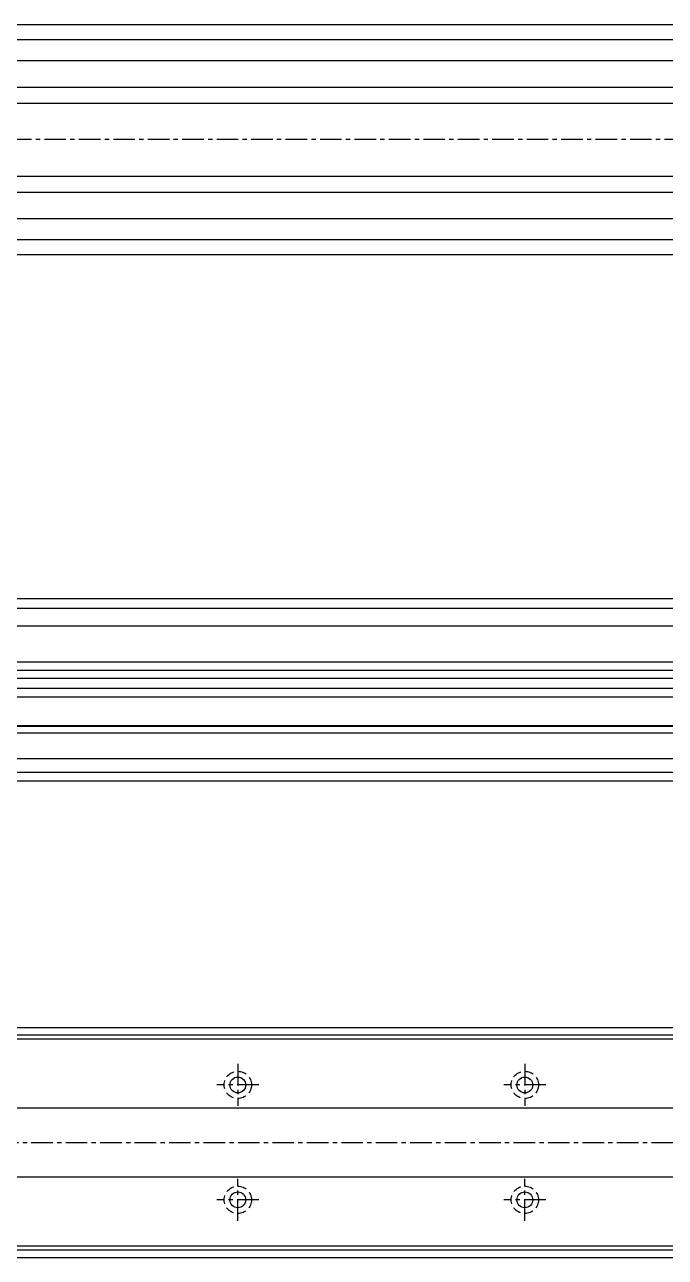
# Model space of a CAD drawing. Extents: x -693 to 200, y 35 to 506.
# Drawn here: x -246.7 to -23.5, y 69.3 to 498.3 of the extents above; entities that cross this region are included whole.
import ezdxf

# ---------------------------------------------------------------- set-up
doc = ezdxf.new("R2010")
doc.units = 0
doc.linetypes.add('CENTER', pattern=[12, 7.5, -1.5, 1.5, -1.5])
doc.linetypes.add('DASHED', pattern=[4.5, 3, -1.5])
doc.layers.get('0').update_dxf_attribs({"linetype": 'CONTINUOUS'})
doc.layers.add('CENTER', color=1, linetype='CENTER')

msp = doc.modelspace()

# ---------------------------------------------------------------- linework, layer by layer
at = {"color": 7, "linetype": 'CONTINUOUS'}
for p, q in [((-504.42, 498.26), (185.58, 498.26)), ((-258.42, 493.06), (185.58, 493.06)), ((-504.42, 485.76), (185.58, 485.76)), ((-258.42, 485.76), (185.58, 485.76)), ((-504.42, 476.53), (185.58, 476.53)), ((-504.42, 471), (185.58, 471)), ((-504.42, 445.53), (185.58, 445.53)), ((-504.42, 439.99), (185.58, 439.99)), ((-502.42, 430.76), (187.58, 430.76)), ((-258.42, 430.76), (185.58, 430.76)), ((-258.42, 423.46), (185.58, 423.46)), ((-504.42, 418.26), (185.58, 418.26)), ((-258.42, 298.59), (185.58, 298.59)), ((-258.42, 295.23), (185.58, 295.23)), ((-258.42, 289.09), (185.58, 289.09)), ((-504.42, 276.59), (185.58, 276.59)), ((-504.42, 273.59), (185.58, 273.59)), ((-504.42, 270.84), (185.58, 270.84)), ((-504.42, 267.34), (185.58, 267.34)), ((-504.42, 264.32), (185.58, 264.32)), ((-504.42, 254.39), (185.58, 254.39)), ((-504.42, 254.09), (185.58, 254.09)), ((-504.42, 251.85), (185.58, 251.85)), ((-504.42, 242.85), (185.58, 242.85)), ((-504.42, 238.09), (185.58, 238.09)), ((-504.42, 235.09), (185.58, 235.09)), ((-504.42, 149.3), (185.58, 149.3)), ((-504.42, 146.7), (185.58, 146.7)), ((-504.42, 145.3), (185.58, 145.3)), ((-504.42, 121.3), (185.58, 121.3)), ((-504.42, 97.3), (185.58, 97.3)), ((-504.42, 73.3), (185.58, 73.3)), ((-504.42, 71.9), (185.58, 71.9)), ((-504.42, 69.3), (185.58, 69.3))]:
    msp.add_line(p, q, dxfattribs=at)
at = {"color": 3, "linetype": 'DASHED'}
for centre in [(-172.42, 129.3), (-72.42, 129.3), (-172.42, 89.3), (-72.42, 89.3)]:
    msp.add_circle(centre, 4.75, dxfattribs=at)
at = {"color": 7, "linetype": 'CONTINUOUS'}
for centre in [(-172.42, 129.3), (-72.42, 129.3), (-172.42, 89.3), (-72.42, 89.3)]:
    msp.add_circle(centre, 2.75, dxfattribs=at)
at = {"layer": 'CENTER', "color": 1, "linetype": 'CENTER'}
for p, q in [((199.74, 458.26), (-541.84, 458.26)), ((-172.42, 136.59), (-172.42, 122.01)), ((-72.42, 136.59), (-72.42, 122.01)), ((-165.13, 129.3), (-179.71, 129.3)), ((-65.13, 129.3), (-79.71, 129.3)), ((-544.34, 109.3), (196.8, 109.3)), ((-172.42, 82.01), (-172.42, 96.59)), ((-72.42, 82.01), (-72.42, 96.59)), ((-165.13, 89.3), (-179.71, 89.3)), ((-65.13, 89.3), (-79.71, 89.3))]:
    msp.add_line(p, q, dxfattribs=at)

doc.saveas('drawing.dxf')
